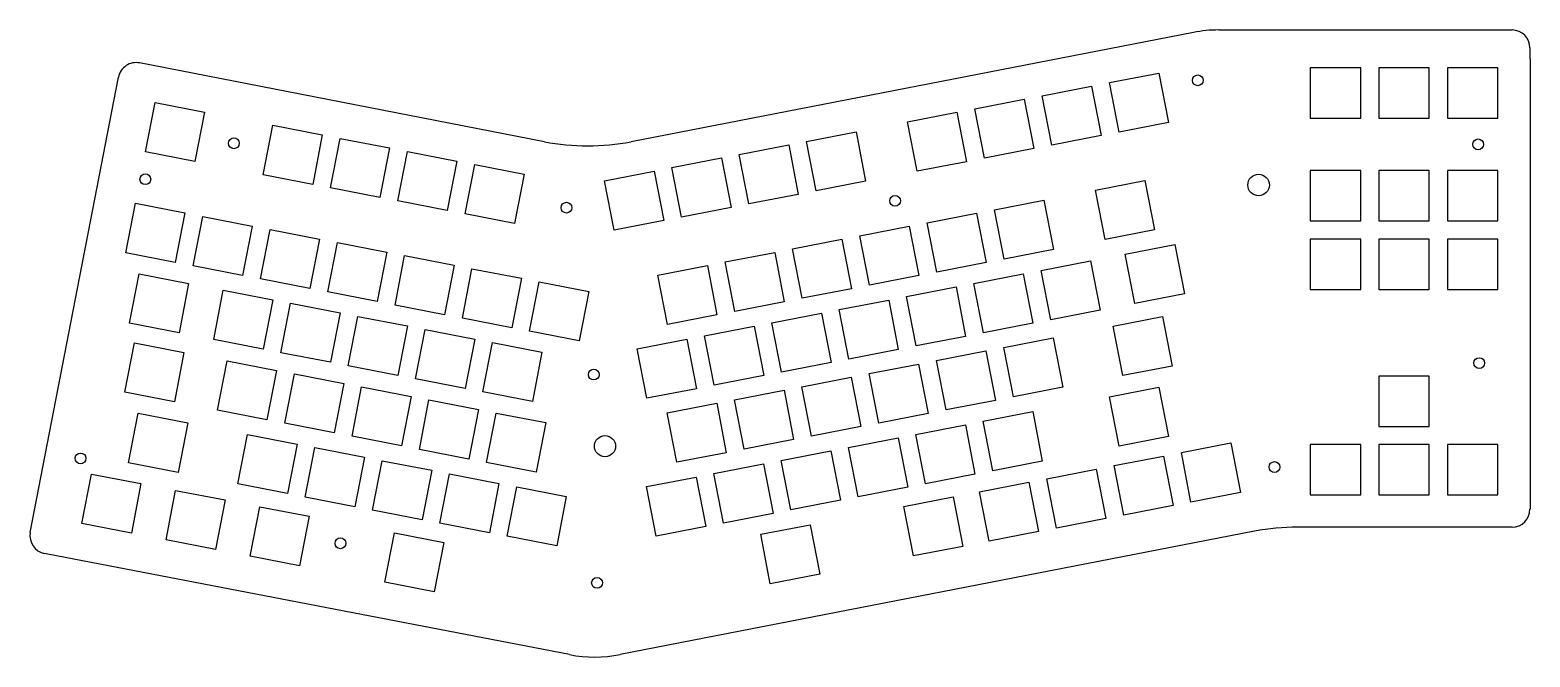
# Model space of a CAD drawing. Extents: x 101 to 518, y -308 to -134.
import ezdxf

# ---------------------------------------------------------------- set-up
doc = ezdxf.new("R2010")
doc.units = 0
doc.layers.add('BLACK', color=7, linetype='CONTINUOUS')

msp = doc.modelspace()

# ---------------------------------------------------------------- linework, layer by layer
at = {"layer": 'BLACK', "linetype": 'CONTINUOUS'}
for p, q in [((424.711961, -134.376322), (268.442894, -164.75692)), ((431.773007, -133.696311), (513.20974, -133.696311)), ((518.20974, -141.696311), (518.20974, -138.696311)), ((244.377337, -164.753061), (131.923203, -142.853183)), ((401.361777, -148.328369), (415.104557, -145.657043)), ((415.104557, -145.657043), (417.775883, -159.399823)), ((471.167648, -144.181553), (457.167648, -144.181553)), ((457.167648, -144.181553), (457.167648, -158.181553)), ((471.167648, -158.181553), (471.167648, -144.181553)), ((490.217648, -144.181553), (476.217648, -144.181553)), ((476.217648, -144.181553), (476.217648, -158.181553)), ((490.217648, -158.181553), (490.217648, -144.181553)), ((509.267648, -144.181553), (495.267648, -144.181553)), ((495.267648, -144.181553), (495.267648, -158.181553)), ((509.267648, -158.181553), (509.267648, -144.181553)), ((518.20974, -141.696311), (518.20974, -265.496311)), ((101.55841, -273.39485), (126.058534, -146.810875)), ((382.66178, -151.96328), (396.40456, -149.291954)), ((396.40456, -149.291954), (399.075886, -163.034734)), ((404.033103, -162.071149), (401.361777, -148.328369)), ((133.534408, -167.578373), (136.205734, -153.835593)), ((136.205734, -153.835593), (149.948514, -156.506919)), ((363.961782, -155.598191), (377.704562, -152.926865)), ((377.704562, -152.926865), (380.375888, -166.669645)), ((385.333106, -165.70606), (382.66178, -151.96328)), ((149.948514, -156.506919), (147.277188, -170.249699)), ((345.261784, -159.233103), (359.004564, -156.561777)), ((359.004564, -156.561777), (361.67589, -170.304557)), ((366.633108, -169.340971), (363.961782, -155.598191)), ((457.167648, -158.181553), (471.167648, -158.181553)), ((476.217648, -158.181553), (490.217648, -158.181553)), ((495.267648, -158.181553), (509.267648, -158.181553)), ((166.259404, -173.939468), (168.93073, -160.196688)), ((168.93073, -160.196688), (182.67351, -162.868014)), ((317.211787, -164.68547), (330.954567, -162.014144)), ((330.954567, -162.014144), (333.625893, -175.756924)), ((347.93311, -172.975883), (345.261784, -159.233103)), ((417.775883, -159.399823), (404.033103, -162.071149)), ((182.67351, -162.868014), (180.002184, -176.610794)), ((184.959402, -177.57438), (187.630728, -163.8316)), ((187.630728, -163.8316), (201.373508, -166.502926)), ((201.373508, -166.502926), (198.702182, -180.245706)), ((298.511789, -168.320381), (312.254569, -165.649055)), ((312.254569, -165.649055), (314.925895, -179.391835)), ((319.883113, -178.42825), (317.211787, -164.68547)), ((380.375888, -166.669645), (366.633108, -169.340971)), ((399.075886, -163.034734), (385.333106, -165.70606)), ((147.277188, -170.249699), (133.534408, -167.578373)), ((203.6594, -181.209291), (206.330726, -167.466511)), ((206.330726, -167.466511), (220.073506, -170.137837)), ((220.073506, -170.137837), (217.40218, -183.880617)), ((279.811791, -171.955293), (293.554571, -169.283967)), ((293.554571, -169.283967), (296.225897, -183.026747)), ((301.183115, -182.063161), (298.511789, -168.320381)), ((361.67589, -170.304557), (347.93311, -172.975883)), ((180.002184, -176.610794), (166.259404, -173.939468)), ((222.359397, -184.844202), (225.030723, -171.101422)), ((225.030723, -171.101422), (238.773503, -173.772748)), ((238.773503, -173.772748), (236.102177, -187.515528)), ((261.111794, -175.590204), (274.854574, -172.918878)), ((274.854574, -172.918878), (277.5259, -186.661658)), ((282.483117, -185.698073), (279.811791, -171.955293)), ((471.167648, -172.756553), (457.167648, -172.756553)), ((457.167648, -172.756553), (457.167648, -186.756553)), ((471.167648, -186.756553), (471.167648, -172.756553)), ((490.217648, -172.756553), (476.217648, -172.756553)), ((476.217648, -172.756553), (476.217648, -186.756553)), ((490.217648, -186.756553), (490.217648, -172.756553)), ((509.267648, -172.756553), (495.267648, -172.756553)), ((495.267648, -172.756553), (495.267648, -186.756553)), ((509.267648, -186.756553), (509.267648, -172.756553)), ((198.702182, -180.245706), (184.959402, -177.57438)), ((263.78312, -189.332984), (261.111794, -175.590204)), ((333.625893, -175.756924), (319.883113, -178.42825)), ((397.464146, -178.195821), (411.206926, -175.524495)), ((400.135472, -191.938601), (397.464146, -178.195821)), ((411.206926, -175.524495), (413.878252, -189.267275)), ((128.082041, -195.62837), (130.753367, -181.88559)), ((130.753367, -181.88559), (144.496147, -184.556916)), ((217.40218, -183.880617), (203.6594, -181.209291)), ((296.225897, -183.026747), (282.483117, -185.698073)), ((314.925895, -179.391835), (301.183115, -182.063161)), ((369.414149, -183.648188), (383.156929, -180.976862)), ((383.156929, -180.976862), (385.828255, -194.719642)), ((144.496147, -184.556916), (141.824821, -198.299696)), ((146.782039, -199.263281), (149.453365, -185.520501)), ((149.453365, -185.520501), (163.196145, -188.191827)), ((236.102177, -187.515528), (222.359397, -184.844202)), ((277.5259, -186.661658), (263.78312, -189.332984)), ((350.714151, -187.2831), (364.456931, -184.611774)), ((353.385477, -201.02588), (350.714151, -187.2831)), ((364.456931, -184.611774), (367.128257, -198.354554)), ((372.085475, -197.390968), (369.414149, -183.648188)), ((457.167648, -186.756553), (471.167648, -186.756553)), ((476.217648, -186.756553), (490.217648, -186.756553)), ((495.267648, -186.756553), (509.267648, -186.756553)), ((163.196145, -188.191827), (160.524819, -201.934607)), ((165.482036, -202.898193), (168.153362, -189.155413)), ((168.153362, -189.155413), (181.896142, -191.826739)), ((332.014153, -190.918011), (345.756933, -188.246685)), ((334.685479, -204.660791), (332.014153, -190.918011)), ((345.756933, -188.246685), (348.428259, -201.989465)), ((413.878252, -189.267275), (400.135472, -191.938601)), ((141.824821, -198.299696), (128.082041, -195.62837)), ((181.896142, -191.826739), (179.224816, -205.569519)), ((184.182034, -206.533104), (186.85336, -192.790324)), ((186.85336, -192.790324), (200.59614, -195.46165)), ((200.59614, -195.46165), (197.924814, -209.20443)), ((294.614157, -198.187834), (308.356937, -195.516508)), ((308.356937, -195.516508), (311.028263, -209.259288)), ((313.314155, -194.552922), (327.056935, -191.881596)), ((315.985481, -208.295702), (313.314155, -194.552922)), ((327.056935, -191.881596), (329.728261, -205.624376)), ((385.828255, -194.719642), (372.085475, -197.390968)), ((405.774056, -195.987091), (419.516836, -193.315765)), ((419.516836, -193.315765), (422.188162, -207.058545)), ((471.167648, -191.806553), (457.167648, -191.806553)), ((457.167648, -191.806553), (457.167648, -205.806553)), ((471.167648, -205.806553), (471.167648, -191.806553)), ((490.217648, -191.806553), (476.217648, -191.806553)), ((476.217648, -191.806553), (476.217648, -205.806553)), ((490.217648, -205.806553), (490.217648, -191.806553)), ((509.267648, -191.806553), (495.267648, -191.806553)), ((495.267648, -191.806553), (495.267648, -205.806553)), ((509.267648, -205.806553), (509.267648, -191.806553)), ((160.524819, -201.934607), (146.782039, -199.263281)), ((202.882032, -210.168015), (205.553358, -196.425235)), ((205.553358, -196.425235), (219.296138, -199.096561)), ((219.296138, -199.096561), (216.624812, -212.839341)), ((275.91416, -201.822745), (289.65694, -199.151419)), ((289.65694, -199.151419), (292.328266, -212.894199)), ((297.285483, -211.930614), (294.614157, -198.187834)), ((367.128257, -198.354554), (353.385477, -201.02588)), ((382.399059, -200.53073), (396.141839, -197.859404)), ((396.141839, -197.859404), (398.813165, -211.602184)), ((408.445382, -209.729871), (405.774056, -195.987091)), ((129.122129, -215.237096), (131.793455, -201.494316)), ((131.793455, -201.494316), (145.536235, -204.165642)), ((145.536235, -204.165642), (142.864909, -217.908422)), ((179.224816, -205.569519), (165.482036, -202.898193)), ((221.58203, -213.802927), (224.253356, -200.060147)), ((224.253356, -200.060147), (237.996136, -202.731473)), ((237.996136, -202.731473), (235.32481, -216.474253)), ((240.282028, -217.437838), (242.953354, -203.695058)), ((242.953354, -203.695058), (256.696134, -206.366384)), ((278.585486, -215.565525), (275.91416, -201.822745)), ((348.428259, -201.989465), (334.685479, -204.660791)), ((363.699061, -204.165642), (377.441841, -201.494316)), ((366.370387, -217.908422), (363.699061, -204.165642)), ((377.441841, -201.494316), (380.113167, -215.237096)), ((385.070385, -214.27351), (382.399059, -200.53073)), ((152.497126, -219.780735), (155.168452, -206.037955)), ((155.168452, -206.037955), (168.911232, -208.709281)), ((197.924814, -209.20443), (184.182034, -206.533104)), ((256.696134, -206.366384), (254.024808, -220.109164)), ((329.728261, -205.624376), (315.985481, -208.295702)), ((344.999063, -207.800553), (358.741843, -205.129227)), ((347.670389, -221.543333), (344.999063, -207.800553)), ((358.741843, -205.129227), (361.413169, -218.872007)), ((422.188162, -207.058545), (408.445382, -209.729871)), ((457.167648, -205.806553), (471.167648, -205.806553)), ((476.217648, -205.806553), (490.217648, -205.806553)), ((495.267648, -205.806553), (509.267648, -205.806553)), ((168.911232, -208.709281), (166.239906, -222.452061)), ((171.197124, -223.415646), (173.86845, -209.672866)), ((173.86845, -209.672866), (187.61123, -212.344192)), ((187.61123, -212.344192), (184.939904, -226.086972)), ((216.624812, -212.839341), (202.882032, -210.168015)), ((311.028263, -209.259288), (297.285483, -211.930614)), ((307.599068, -215.070376), (321.341848, -212.39905)), ((321.341848, -212.39905), (324.013174, -226.14183)), ((326.299066, -211.435464), (340.041846, -208.764138)), ((328.970392, -225.178244), (326.299066, -211.435464)), ((340.041846, -208.764138), (342.713172, -222.506918)), ((398.813165, -211.602184), (385.070385, -214.27351)), ((142.864909, -217.908422), (129.122129, -215.237096)), ((189.897122, -227.050558), (192.568448, -213.307778)), ((192.568448, -213.307778), (206.311228, -215.979104)), ((206.311228, -215.979104), (203.639902, -229.721884)), ((235.32481, -216.474253), (221.58203, -213.802927)), ((292.328266, -212.894199), (278.585486, -215.565525)), ((288.89907, -218.705287), (302.64185, -216.033961)), ((302.64185, -216.033961), (305.313176, -229.776741)), ((310.270394, -228.813156), (307.599068, -215.070376)), ((380.113167, -215.237096), (366.370387, -217.908422)), ((402.396469, -216.050181), (416.139249, -213.378855)), ((405.067795, -229.792961), (402.396469, -216.050181)), ((416.139249, -213.378855), (418.810575, -227.121635)), ((127.824717, -234.391457), (130.496043, -220.648677)), ((130.496043, -220.648677), (144.238823, -223.320003)), ((166.239906, -222.452061), (152.497126, -219.780735)), ((208.59712, -230.685469), (211.268446, -216.942689)), ((211.268446, -216.942689), (225.011226, -219.614015)), ((225.011226, -219.614015), (222.3399, -233.356795)), ((227.297117, -234.32038), (229.968443, -220.5776)), ((229.968443, -220.5776), (243.711223, -223.248926)), ((254.024808, -220.109164), (240.282028, -217.437838)), ((270.199072, -222.340199), (283.941852, -219.668873)), ((283.941852, -219.668873), (286.613178, -233.411653)), ((291.570396, -232.448067), (288.89907, -218.705287)), ((361.413169, -218.872007), (347.670389, -221.543333)), ((372.008972, -221.956912), (385.751752, -219.285586)), ((385.751752, -219.285586), (388.423078, -233.028366)), ((144.238823, -223.320003), (141.567497, -237.062783)), ((184.939904, -226.086972), (171.197124, -223.415646)), ((243.711223, -223.248926), (241.039897, -236.991706)), ((272.870398, -236.082979), (270.199072, -222.340199)), ((342.713172, -222.506918), (328.970392, -225.178244)), ((353.308974, -225.591823), (367.051754, -222.920497)), ((367.051754, -222.920497), (369.72308, -236.663277)), ((374.680298, -235.699692), (372.008972, -221.956912)), ((153.537214, -239.389461), (156.20854, -225.646681)), ((156.20854, -225.646681), (169.95132, -228.318007)), ((169.95132, -228.318007), (167.279994, -242.060787)), ((203.639902, -229.721884), (189.897122, -227.050558)), ((324.013174, -226.14183), (310.270394, -228.813156)), ((334.608976, -229.226734), (348.351756, -226.555408)), ((348.351756, -226.555408), (351.023082, -240.298188)), ((355.9803, -239.334603), (353.308974, -225.591823)), ((418.810575, -227.121635), (405.067795, -229.792961)), ((172.237212, -243.024372), (174.908538, -229.281592)), ((174.908538, -229.281592), (188.651318, -231.952918)), ((188.651318, -231.952918), (185.979992, -245.695698)), ((190.93721, -246.659283), (193.608536, -232.916503)), ((193.608536, -232.916503), (207.351316, -235.587829)), ((222.3399, -233.356795), (208.59712, -230.685469)), ((305.313176, -229.776741), (291.570396, -232.448067)), ((315.908979, -232.861646), (329.651759, -230.19032)), ((318.580305, -246.604426), (315.908979, -232.861646)), ((329.651759, -230.19032), (332.323085, -243.9331)), ((337.280302, -242.969514), (334.608976, -229.226734)), ((388.423078, -233.028366), (374.680298, -235.699692)), ((401.35638, -235.658906), (415.09916, -232.98758)), ((415.09916, -232.98758), (417.770486, -246.73036)), ((490.217648, -229.906553), (476.217648, -229.906553)), ((476.217648, -229.906553), (476.217648, -243.906553)), ((490.217648, -243.906553), (490.217648, -229.906553)), ((141.567497, -237.062783), (127.824717, -234.391457)), ((207.351316, -235.587829), (204.67999, -249.330609)), ((209.637208, -250.294195), (212.308534, -236.551415)), ((212.308534, -236.551415), (226.051314, -239.222741)), ((241.039897, -236.991706), (227.297117, -234.32038)), ((286.613178, -233.411653), (272.870398, -236.082979)), ((278.508983, -240.131469), (292.251763, -237.460143)), ((292.251763, -237.460143), (294.923089, -251.202923)), ((297.208981, -236.496557), (310.951761, -233.825231)), ((299.880307, -250.239337), (297.208981, -236.496557)), ((310.951761, -233.825231), (313.623087, -247.568011)), ((369.72308, -236.663277), (355.9803, -239.334603)), ((404.027706, -249.401686), (401.35638, -235.658906)), ((128.864805, -254.000183), (131.536131, -240.257403)), ((131.536131, -240.257403), (145.278911, -242.928729)), ((167.279994, -242.060787), (153.537214, -239.389461)), ((226.051314, -239.222741), (223.379988, -252.965521)), ((228.337206, -253.929106), (231.008532, -240.186326)), ((231.008532, -240.186326), (244.751312, -242.857652)), ((281.180309, -253.874249), (278.508983, -240.131469)), ((351.023082, -240.298188), (337.280302, -242.969514)), ((366.293884, -242.474365), (380.036664, -239.803039)), ((380.036664, -239.803039), (382.70799, -253.545819)), ((145.278911, -242.928729), (142.607585, -256.671509)), ((185.979992, -245.695698), (172.237212, -243.024372)), ((244.751312, -242.857652), (242.079986, -256.600432)), ((332.323085, -243.9331), (318.580305, -246.604426)), ((347.593887, -246.109277), (361.336667, -243.437951)), ((361.336667, -243.437951), (364.007993, -257.180731)), ((368.96521, -256.217145), (366.293884, -242.474365)), ((476.217648, -243.906553), (490.217648, -243.906553)), ((159.252302, -259.906914), (161.923628, -246.164134)), ((161.923628, -246.164134), (175.666408, -248.83546)), ((175.666408, -248.83546), (172.995082, -262.57824)), ((177.9523, -263.541825), (180.623626, -249.799045)), ((180.623626, -249.799045), (194.366406, -252.470371)), ((204.67999, -249.330609), (190.93721, -246.659283)), ((313.623087, -247.568011), (299.880307, -250.239337)), ((328.893889, -249.744188), (342.636669, -247.072862)), ((331.565215, -263.486968), (328.893889, -249.744188)), ((342.636669, -247.072862), (345.307995, -260.815642)), ((350.265213, -259.852057), (347.593887, -246.109277)), ((417.770486, -246.73036), (404.027706, -249.401686)), ((421.35379, -251.178357), (435.09657, -248.507031)), ((435.09657, -248.507031), (437.767896, -262.249811)), ((471.167648, -248.956553), (457.167648, -248.956553)), ((457.167648, -248.956553), (457.167648, -262.956553)), ((471.167648, -262.956553), (471.167648, -248.956553)), ((490.217648, -248.956553), (476.217648, -248.956553)), ((476.217648, -248.956553), (476.217648, -262.956553)), ((490.217648, -262.956553), (490.217648, -248.956553)), ((509.267648, -248.956553), (495.267648, -248.956553)), ((495.267648, -248.956553), (495.267648, -262.956553)), ((509.267648, -262.956553), (509.267648, -248.956553)), ((142.607585, -256.671509), (128.864805, -254.000183)), ((194.366406, -252.470371), (191.69508, -266.213151)), ((196.652297, -267.176737), (199.323623, -253.433957)), ((199.323623, -253.433957), (213.066403, -256.105283)), ((223.379988, -252.965521), (209.637208, -250.294195)), ((242.079986, -256.600432), (228.337206, -253.929106)), ((294.923089, -251.202923), (281.180309, -253.874249)), ((310.193891, -253.379099), (323.936671, -250.707773)), ((312.865217, -267.121879), (310.193891, -253.379099)), ((323.936671, -250.707773), (326.607997, -264.450553)), ((382.70799, -253.545819), (368.96521, -256.217145)), ((402.653792, -254.813268), (416.396572, -252.141942)), ((416.396572, -252.141942), (419.067898, -265.884722)), ((424.025116, -264.921137), (421.35379, -251.178357)), ((115.879895, -270.882725), (118.551221, -257.139945)), ((118.551221, -257.139945), (132.294001, -259.811271)), ((213.066403, -256.105283), (210.395077, -269.848063)), ((215.352295, -270.811648), (218.023621, -257.068868)), ((218.023621, -257.068868), (231.766401, -259.740194)), ((272.793895, -260.648922), (286.536675, -257.977596)), ((286.536675, -257.977596), (289.208001, -271.720376)), ((291.493893, -257.014011), (305.236673, -254.342685)), ((294.165219, -270.756791), (291.493893, -257.014011)), ((305.236673, -254.342685), (307.907999, -268.085465)), ((364.007993, -257.180731), (350.265213, -259.852057)), ((383.953794, -258.44818), (397.696574, -255.776854)), ((397.696574, -255.776854), (400.3679, -269.519634)), ((405.325118, -268.556048), (402.653792, -254.813268)), ((132.294001, -259.811271), (129.622675, -273.554051)), ((139.254892, -275.426365), (141.926218, -261.683585)), ((141.926218, -261.683585), (155.668998, -264.354911)), ((172.995082, -262.57824), (159.252302, -259.906914)), ((231.766401, -259.740194), (229.095075, -273.482974)), ((234.052293, -274.44656), (236.723619, -260.70378)), ((236.723619, -260.70378), (250.466399, -263.375106)), ((275.465221, -274.391702), (272.793895, -260.648922)), ((345.307995, -260.815642), (331.565215, -263.486968)), ((365.253796, -262.083091), (378.996576, -259.411765)), ((367.925122, -275.825871), (365.253796, -262.083091)), ((378.996576, -259.411765), (381.667902, -273.154545)), ((386.62512, -272.19096), (383.953794, -258.44818)), ((437.767896, -262.249811), (424.025116, -264.921137)), ((155.668998, -264.354911), (152.997672, -278.097691)), ((162.62989, -279.970004), (165.301216, -266.227224)), ((165.301216, -266.227224), (179.043996, -268.89855)), ((191.69508, -266.213151), (177.9523, -263.541825)), ((250.466399, -263.375106), (247.795073, -277.117886)), ((326.607997, -264.450553), (312.865217, -267.121879)), ((344.216299, -266.172366), (357.959079, -263.50104)), ((346.887625, -279.915146), (344.216299, -266.172366)), ((357.959079, -263.50104), (360.630405, -277.24382)), ((419.067898, -265.884722), (405.325118, -268.556048)), ((457.167648, -262.956553), (471.167648, -262.956553)), ((476.217648, -262.956553), (490.217648, -262.956553)), ((495.267648, -262.956553), (509.267648, -262.956553)), ((518.20974, -265.496311), (518.20974, -266.896311)), ((179.043996, -268.89855), (176.37267, -282.64133)), ((210.395077, -269.848063), (196.652297, -267.176737)), ((229.095075, -273.482974), (215.352295, -270.811648)), ((307.907999, -268.085465), (294.165219, -270.756791)), ((400.3679, -269.519634), (386.62512, -272.19096)), ((129.622675, -273.554051), (115.879895, -270.882725)), ((200.029885, -287.239826), (202.701211, -273.497046)), ((202.701211, -273.497046), (216.443991, -276.168372)), ((247.795073, -277.117886), (234.052293, -274.44656)), ((441.651426, -273.055222), (265.437832, -307.329325)), ((289.208001, -271.720376), (275.465221, -274.391702)), ((304.478803, -273.896553), (318.221583, -271.225227)), ((307.150129, -287.639333), (304.478803, -273.896553)), ((318.221583, -271.225227), (320.892909, -284.968007)), ((381.667902, -273.154545), (367.925122, -275.825871)), ((511.80974, -271.896311), (453.679714, -271.896311)), ((513.20974, -271.896311), (511.80974, -271.896311)), ((152.997672, -278.097691), (139.254892, -275.426365)), ((216.443991, -276.168372), (213.772665, -289.911152)), ((360.630405, -277.24382), (346.887625, -279.915146)), ((108.80974, -279.896311), (105.509757, -279.252412)), ((251.379039, -307.342807), (108.80974, -279.896311)), ((176.37267, -282.64133), (162.62989, -279.970004)), ((213.772665, -289.911152), (200.029885, -287.239826)), ((320.892909, -284.968007), (307.150129, -287.639333))]:
    msp.add_line(p, q, dxfattribs=at)
at = {"layer": 'BLACK'}
for centre, radius in [((425.90974, -147.696311), 1.5), ((158.10974, -165.196311), 1.5), ((503.80974, -165.496311), 1.5), ((133.50974, -175.196311), 1.5), ((442.80974, -176.796311), 3), ((250.50974, -183.096311), 1.5), ((341.80974, -181.196311), 1.5), ((504.10974, -226.296311), 1.5), ((258.10974, -229.496311), 1.5), ((261.20974, -249.396311), 2.941088), ((115.50974, -252.796311), 1.5), ((447.20974, -255.196311), 1.5), ((187.70974, -276.396311), 1.5), ((259.00974, -287.396311), 1.5)]:
    msp.add_circle(centre, radius, dxfattribs=at)
for centre, radius, start, end in [((431.773, -170.6963), 36.999987, 89.99998916, 101.00174878), ((513.2097, -138.6963), 4.999989, -0.00012605, 89.99954163), ((130.9674, -147.761), 4.99997, 78.97952744, 169.04569094), ((256.42, -102.9148), 62.999982, -101.0201071, -78.99821129), ((513.2097, -266.8963), 5.00004, -89.99954163, -0.00012605), ((106.4673, -274.345), 4.999958, -190.95453806, -101.04093113), ((453.6797, -334.8963), 62.999987, 89.99998727, 101.00677251), ((258.3736, -271.0099), 37.000054, -100.89687657, -78.99323421)]:
    msp.add_arc(centre, radius, start, end, dxfattribs=at)

doc.saveas('drawing.dxf')
